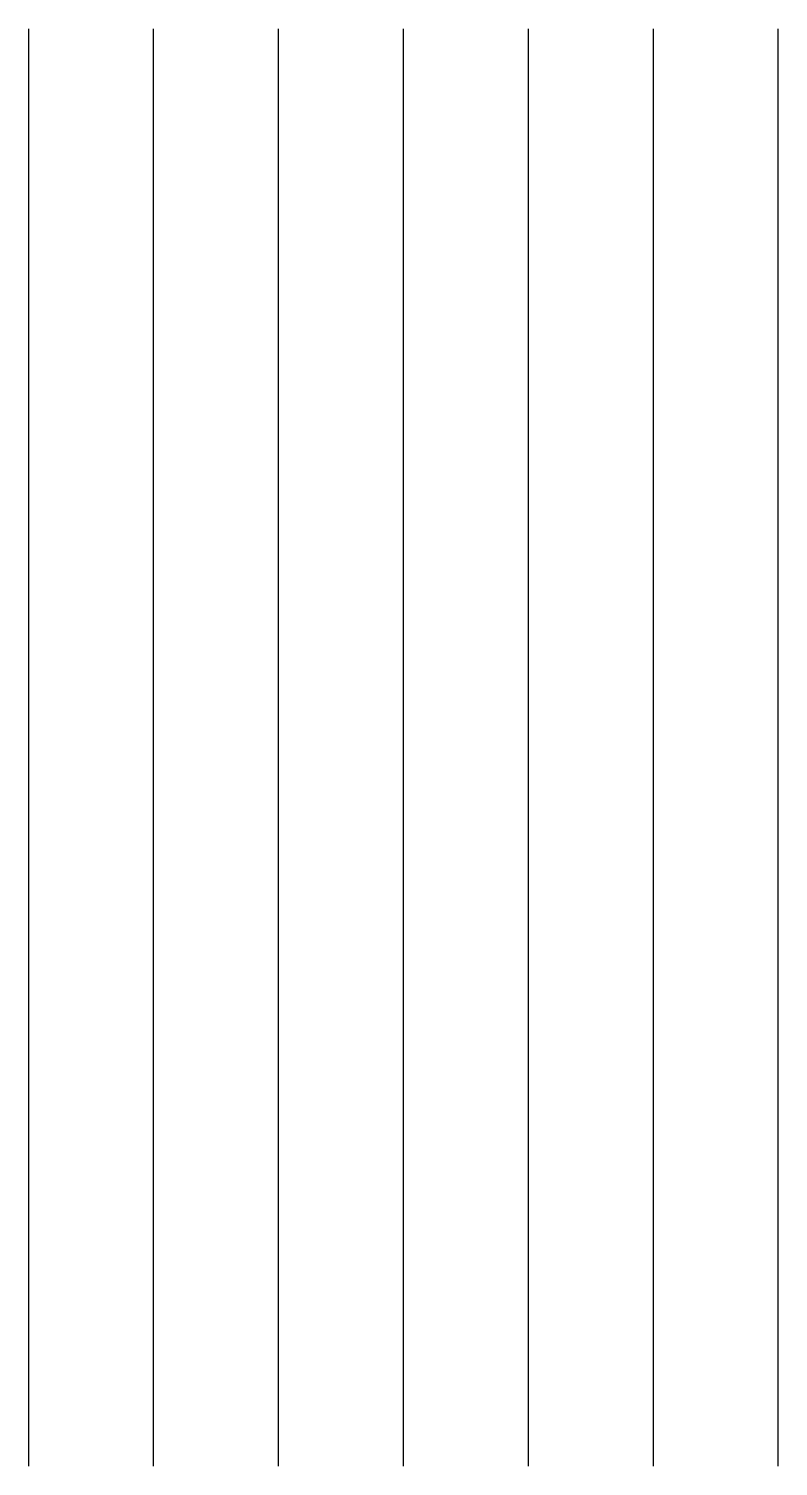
# Model space of a CAD drawing. Header units: millimetres. Extents: x -164500 to 426394, y -23753 to 102118.
# Drawn here: x 233610 to 245610, y 39118 to 62118 of the extents above; entities that cross this region are included whole.
import ezdxf

# ---------------------------------------------------------------- set-up
doc = ezdxf.new("R2010")
doc.units = ezdxf.units.MM
doc.layers.add('5.3) Линолем обрезка', color=100, linetype='Continuous', lineweight=30)

msp = doc.modelspace()

# ---------------------------------------------------------------- linework, layer by layer
at = {"layer": '5.3) Линолем обрезка'}
for points in [[(233610.373, 39118.466), (233610.373, 62118.466)], [(235610.373, 39118.466), (235610.373, 62118.466)], [(237610.373, 39118.466), (237610.373, 62118.466)], [(239610.373, 39118.466), (239610.373, 62118.466)], [(241610.373, 39118.466), (241610.373, 62118.466)], [(243610.373, 39118.466), (243610.373, 62118.466)], [(245610.373, 39118.466), (245610.373, 62118.466)]]:
    msp.add_lwpolyline(points, dxfattribs=at)

doc.saveas('drawing.dxf')
